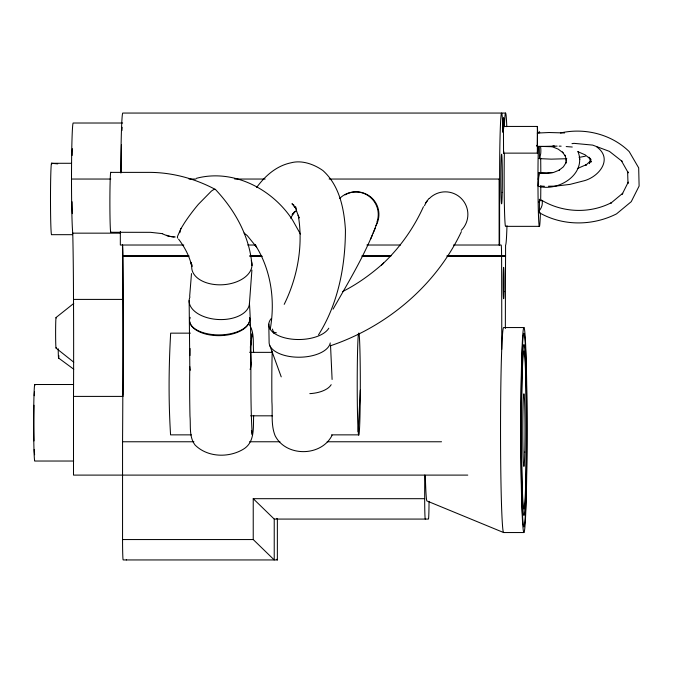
<?xml version="1.0" encoding="UTF-8"?>
<svg xmlns="http://www.w3.org/2000/svg" width="673" height="673" viewBox="0 0 673 673"><rect width="100%" height="100%" fill="white"/><g stroke="black" fill="none" stroke-linecap="round" stroke-linejoin="round"><path stroke-width="1.01" d="M189.963 355.546L190.072 348.479M189.147 300.495L189.803 366.659C189.475 383.164 189.643 399.686 189.979 416.192C190.846 425.832 188.844 436.819 195.077 445.038C207.52 457.43 228.627 458.035 243.264 449.261C255.235 442.178 253.082 427.136 253.654 415.401M537.719 146.462L537.365 153.133L503.547 153.133L503.446 126.894L503.547 126.44L537.365 126.44L537.719 133.119M539.283 147.067L539.426 158.618L551.212 159.148L566.809 158.719M251.904 270.075L249.439 303.414C252.35 347.201 249.447 391.114 252.266 434.859L251.408 430.468M272.237 351.129C271.724 368.005 271.741 384.889 271.909 401.764C272.725 413.037 270.782 424.899 275.097 435.65C286 457.219 321.442 456.832 332.109 435.221M551.717 146.706L537.357 146.319M191.494 273.583L189.668 296.246M358.541 333.261A51.241 1.548 90 0 0 357.228 377.814A51.241 1.548 90 0 0 358.187 431.528L360.299 390.172A51.241 1.548 90 0 0 358.945 333.135M503.749 151.349L503.547 153.133M538.198 179.498L539.065 172.818L546.737 173.466L553.517 172.473L559.541 170.017L558.876 170.395L563.368 166.854L566.186 162.445L565.581 163.43L566.262 159.652M270.201 329.349C275.392 300.595 271.101 269.738 255.202 244.905L256.64 247.159L247.201 235.558L244.072 233.026M577.989 151.576C586.923 174.114 558.439 191.847 538.501 186.303L538.501 172.768L538.501 186.303M251.323 338.469L252.358 333.152L250.44 346.62L250.423 352.198L250.836 342.532L250.44 346.62L251.037 364.076M538.038 186.042L539.065 172.818M537.365 126.44L537.365 153.133M540.284 173.003L552.583 172.641M540.394 186.076L544.432 186.261M560.399 132.993C584.526 127.5 611.412 134.104 629.205 151.602L638.685 167.888L639.114 186.042L631.249 201.673L616.535 213.871C592.602 226.01 562.855 226.221 539.426 212.752L539.477 212.525M590.457 159.795L589.304 163.657L590.658 160.805L585.594 165.39L586.696 164.49L577.392 168.553M333.068 309.168C348.892 281.196 365.893 253.519 376.93 223.209M370.478 239.47L372.497 234.7M373.12 233.169L375.256 228.113M284.199 304.356C297.693 277.007 303.355 245.359 298.24 215.167L299.064 217.968L295.094 206.847M461.392 231.63C435.902 285.579 386.613 326.826 330.384 345.796M423.46 206.695C413.491 228.711 399.198 248.682 381.44 265.095L383.618 263.042C371.185 274.147 357.548 284.014 342.658 291.56M251.988 265.541C249.818 236.686 235.045 210.304 215.495 189.525A29.519 4.467 -52.2 0 0 211.364 191.124L198.384 204.323A31.429 4.761 -52.2 0 0 184.36 223.074L180.953 228.635L177.495 236.4A29.519 4.467 -52.2 0 0 177.68 238.082M256.657 187.439C265.154 175.863 276.502 165.802 290.963 162.816C301.798 159.829 314.047 164.254 322.905 170.547C339.503 185.479 344.063 208.47 345.426 229.737C345.409 266.104 338.174 303.784 318.531 334.817M290.576 218.136L294.841 211.431L292.141 214.569L296.473 210.439M538.779 202.228L540.335 200.495L541.647 200.234C562.712 212.811 589.699 213.879 611.538 202.607L610.924 203.095L622.752 193.269L622.214 194.211L628.237 182.147L628.002 183.367L627.606 171.522M425.37 203.179L428.928 198.527M538.518 211.482C541.26 208.815 543.052 204.491 542.093 200.689L541.647 200.234M56.078 317.488L73.752 303.439M196.356 178.328C233.287 168.528 272.456 189.004 292.578 220.071L300.394 234.027M585.401 156.203L579.066 157.398M571.983 143.669L573.976 143.349L592.652 145.099L609.41 151.366L622.096 161.327L621.356 160.662L628.245 172.843L627.724 171.75M537.525 146.521L557.143 146.108M548.453 186.219L555.494 186.143L570.098 184.368L582.717 181.113C598.272 177.79 613.81 159.265 596.774 146.899M505.574 113.056L122.806 113.056A65.979 1.994 -90 0 0 120.82 172.969M122.654 123.016L73.197 123.016A56.027 1.691 90 0 0 71.506 179.043A56.027 1.691 -90 0 0 72.76 233.161A125.548 3.794 90 0 1 73.5 299.409A262.933 7.941 90 0 1 73.5 396.405L73.5 475.104L467.76 475.104M71.447 163.287L51.51 163.287L57.727 163.867M71.506 179.043L110.776 179.043M189.012 179.043L195.885 179.043M234.709 179.043L265.137 179.043M329.139 179.043L499.593 179.043A65.979 1.994 -90 0 1 500.83 118.078A65.979 1.994 -90 0 1 503 132.388A20.005 0.606 -90 0 1 503.48 117.825A20.005 0.606 -90 0 1 504.085 126.448M539.468 226.347L505.65 226.347A47.371 1.43 -90 0 1 504.338 202.708A47.371 1.43 -90 0 1 504.371 153.225M110.7 232.286L150.491 232.328L162.639 233.666M72.76 233.161L120.299 233.161M72.634 234.675L51.644 234.675A35.762 1.077 90 0 1 50.5 196.491A35.762 1.077 90 0 1 51.796 163.934M183.771 245.022L120.332 245.022L120.332 231.411M247.773 245.022L255.69 245.022M366.869 245.022L400.485 245.022M453.425 245.022L501.175 245.022A14.133 0.429 90 0 1 501.587 255.732L501.587 256.295A484.114 14.621 -90 0 1 501.738 349.43M122.393 245.022A14.133 0.429 -90 0 1 122.806 255.732L188.911 255.732M249.767 255.732L261.309 255.732M362.04 255.732L391.417 255.732M447.023 255.732L505.574 255.732M276.83 518.378L277.36 519.076L277.36 559.944L123.167 559.944A20.392 0.614 -90 0 1 122.553 539.553L122.553 441.766A484.114 14.621 -90 0 0 122.806 256.295L188.911 256.295M249.767 256.295L262.361 256.295M362.04 256.295L390.365 256.295M447.023 256.295L505.574 256.295L505.574 245.022A65.979 1.994 90 0 0 506.979 225.699M73.5 299.409L123.1 299.409A262.933 7.941 -90 0 1 123.109 395.404M523.922 327.549A102.498 3.096 -90 0 0 521.239 481.296A102.498 3.096 -90 0 0 526.597 481.296A102.498 3.096 -90 0 0 523.922 327.549L503.631 327.549A102.498 3.096 -90 0 0 500.535 430.047A102.498 3.096 -90 0 0 503.631 532.545L523.922 532.545M190.392 333.152L170.664 333.152C168.721 366.953 168.452 401.049 170.572 434.859L191.342 434.859M249.683 352.358L272.615 352.358M34.727 384.51L73.525 384.51M73.5 396.405L123.1 396.405M250.642 415.821L272.523 415.821M331.478 434.859L358.574 434.859M122.553 441.766L193.908 441.766M249.515 441.766L279.943 441.766M327.162 441.766L441.53 441.766M73.685 461.03L34.887 461.03A38.344 1.161 -90 0 1 33.65 420.347A38.344 1.161 -90 0 1 35.03 385.149M253.233 498.685L274.231 519.076L274.231 559.944L253.233 539.553L253.233 498.685L424.68 498.685A20.392 0.614 -90 0 0 425.294 519.076M274.231 519.076L428.423 519.076A20.392 0.614 -90 0 0 429.038 501.343M122.553 539.553L253.233 539.553M559.137 146.134L561.131 146.167M564.571 132.943L549.101 132.522L537.298 133.061A6.377 1.733 87.4 0 1 537.769 133.439M566.195 146.554L572.269 147.025M174.097 236.963L168.191 236.189L162.698 233.935M294.16 206.704L296.137 207.284M551.473 146.428L558.22 149.128L562.981 152.729L562.409 151.98L565.404 156.296L565.143 155.202L566.523 161.057L566.245 159.888M503.631 532.545L426.968 500.964A70.917 2.145 90 0 1 425.319 475.306M577.863 151.669L585.098 154.815L590.987 159.518L588.976 157.162L591.155 162.042L590.717 160.46M215.495 189.525C194.724 178.395 171.295 172.111 147.681 172.381L110.902 172.381A30.125 0.909 90 0 0 109.892 203.01A30.125 0.909 90 0 0 110.944 232.109M180.953 228.635L180.844 228.576A30.108 5.325 -65.5 0 0 179.834 232.74M58.644 358.086L73.761 369.225M294.059 205.29L291.964 203.7L296.557 209.177M56.078 348.143L73.752 362.192M276.83 559.246L277.36 559.944M554.384 145.94L554.737 146.394M178.597 239.167C184.772 247.243 189.626 256.463 191.788 266.449L191.107 262.319L191.704 266.584M249.262 324.529C254.705 332.647 252.812 343.238 253.628 352.501M269.923 345.821L281.23 376.863M579.571 158.273L579.848 159.442M539.426 212.752L539.426 199.216L539.569 201.202M503.547 126.44L503.749 128.232M540.621 147.126L540.781 148.531A6.966 1.489 -87.4 0 1 540.705 153.671L539.872 157.734A6.377 1.363 -87.4 0 1 538.779 158.357M330.519 345.064L332.1 379.454M537.34 146.563L537.483 133.027L537.491 133.91M268.796 324.15L269.107 341.85A30.655 15.319 -1 0 0 297.853 357.212A30.655 15.319 -1 0 0 330.25 342.936M499.593 179.043L499.593 245.022M499.122 179.043L499.122 245.022M424.68 475.104L424.68 498.685M123.1 295.245L123.1 299.409A125.548 3.794 90 0 0 122.604 245.123M122.806 255.732L122.806 256.295M505.364 328.517A444.946 13.435 90 0 1 505.574 256.295M34.617 454.746A32.582 0.984 -90 0 1 34.239 449.421M33.986 440.933A32.582 0.984 -90 0 1 33.978 405.239M34.256 395.716A32.582 0.984 -90 0 1 34.483 391.938M540.68 158.163A47.371 1.43 -90 0 1 540.814 173.508M540.806 185.874A47.371 1.43 -90 0 1 540.671 200.571M540.394 212.979A47.371 1.43 -90 0 1 538.4 213.173A47.371 1.43 -90 0 1 538.333 147.328M539.073 132.884A47.371 1.43 -90 0 1 539.696 132.716M504.363 126.692A65.979 1.994 90 0 1 506.786 126.692M121.123 172.776A56.027 1.691 -90 0 1 121.46 144.931M121.956 130.52A56.027 1.691 -90 0 1 122.158 127.281M72.339 213.652A44.368 1.338 90 0 1 72.061 201.749M72.154 155.48A44.368 1.338 90 0 1 72.331 148.657M537.988 146.445A6.377 1.733 87.4 0 1 536.608 145.334M553.366 145.637A6.747 1.985 -68.2 0 1 551.473 146.436M56.196 347.621A15.328 0.463 -90 0 1 55.615 332.815A15.328 0.463 -90 0 1 56.196 318.009M58.871 355.605A15.084 0.454 -90 0 1 58.198 348.749M126.381 559.768A20.392 0.614 -90 0 1 126.297 559.944M251.214 260.703A30.176 18.718 -3.6 0 1 223.167 284.729A30.176 18.718 -3.6 0 1 192.007 264.624M249.439 303.414A30.184 17.591 2.8 0 1 215.284 319.271A30.184 17.591 2.8 0 1 189.979 296.869M249.582 317.757A30.125 15.816 -1.1 0 1 218.456 335.65A30.125 15.816 -1.1 0 1 190.005 317.345M249.59 317.866A30.134 15.058 -1 0 1 218.834 334.902A30.134 15.058 -1 0 1 189.87 317.866M250.886 362.284A30.655 20.644 -3.5 0 1 250.095 369.469M190.333 370.226A30.655 20.644 -3.5 0 1 189.803 366.659M328.794 328.205A30.655 15.319 -1 0 1 289.121 338.763A30.655 15.319 -1 0 1 271.152 318.666M331.183 384.695A24.413 12.198 -1 0 1 309.824 393.629M360.299 390.172A51.241 1.548 -90 0 1 358.187 431.528M429.391 198.451A22.554 22.546 -90 0 1 461.274 198.451A22.554 22.546 -90 0 1 461.274 230.351M424.503 205.77A22.554 22.546 -90 0 1 427.448 200.672M339.663 198.451A22.604 22.495 18.7 0 1 376.905 222.124M276.418 332.815A22.554 2.398 6.7 0 1 272.927 331.907M345.098 194.867A22.554 22.546 -90 0 1 375.896 225.682M274.104 333.589A22.554 14.453 34.5 0 1 272.489 329.055M175.241 236.963A22.554 22.546 -90 0 1 166.61 235.247M525.983 498.415A96.685 2.919 -90 0 0 524.671 336.651A96.685 2.919 -90 0 0 521.095 455.074A96.685 2.919 -90 0 0 525.983 498.415M504.035 291.661A15.79 0.48 -90 0 0 503.656 267.358A15.79 0.48 -90 0 0 503.211 290.357A15.79 0.48 -90 0 0 504.035 291.661M502.218 192.36A24.817 0.749 -90 0 0 501.621 154.252A24.817 0.749 -90 0 0 500.922 190.509A24.817 0.749 -90 0 0 502.218 192.36M525.966 481.969A85.496 2.583 -90 0 0 524.25 345.266A85.496 2.583 -90 0 0 521.533 462.906A85.496 2.583 -90 0 0 525.966 481.969M525.815 478.066A79.069 2.389 -90 0 0 524.225 351.634A79.069 2.389 -90 0 0 521.718 460.441A79.069 2.389 -90 0 0 525.815 478.066M524.789 452.071A36.275 1.094 -90 0 0 524.057 394.075A36.275 1.094 -90 0 0 522.904 443.987A36.275 1.094 -90 0 0 524.789 452.071"/></g></svg>
